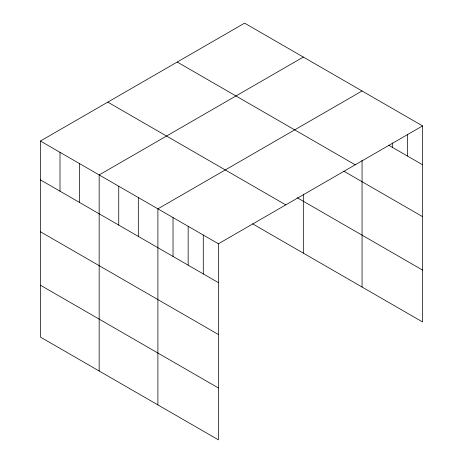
<?xml version="1.0" encoding="UTF-8"?>
<svg xmlns="http://www.w3.org/2000/svg" width="463" height="463" viewBox="0 0 463 463"><rect width="100%" height="100%" fill="white"/><g stroke="black" fill="none" stroke-linecap="round" stroke-linejoin="round"><path stroke-width="0.69" d="M422.574 125.913L218.414 243.781L218.414 439.85L40.426 337.087L40.426 141.024L244.586 23.15L422.574 125.913L422.574 321.976L252.538 223.808M303.323 57.059L99.163 174.933L99.163 371.002M362.06 90.974L157.895 208.842L157.895 404.911M388.688 145.208L422.574 164.776M177.213 62.048L355.202 164.811M343.702 171.113L422.574 216.649M297.205 197.718L422.574 270.103M107.798 102.126L285.787 204.883M40.426 141.024L218.414 243.781M40.426 179.881L218.414 282.644M40.426 231.76L218.414 334.523M40.426 285.214L218.414 387.971M407.446 134.449L407.446 156.037M392.317 142.986L392.317 147.303M362.06 160.094L362.06 287.037M303.323 194.124L303.323 253.128M203.286 235.048L203.286 273.911M188.157 226.314L188.157 265.177M173.029 217.581L173.029 256.438M138.321 197.539L138.321 236.402M118.742 186.236L118.742 225.099M79.584 163.63L79.584 202.493M60.005 152.327L60.005 191.19"/></g></svg>
